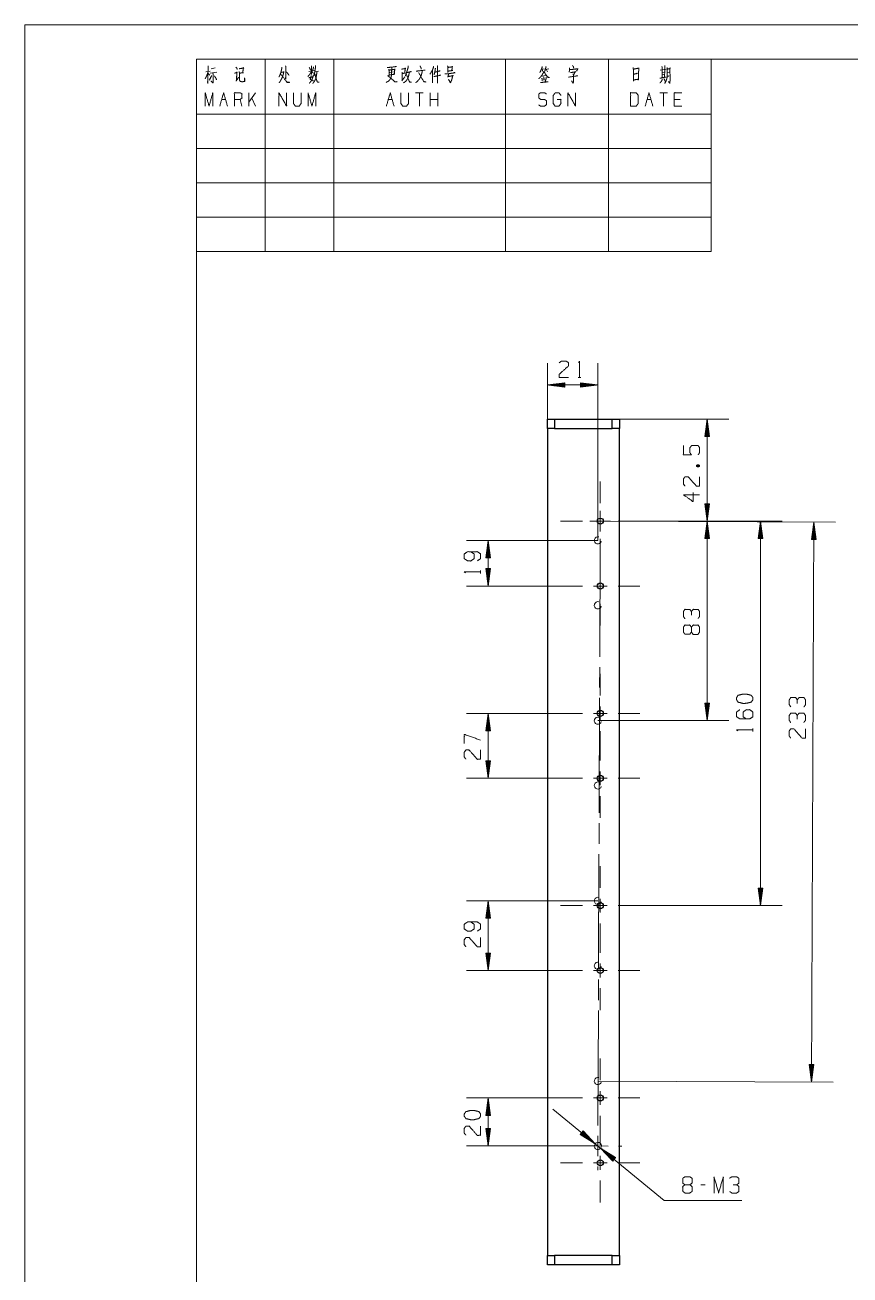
# Model space of a CAD drawing. Header units: millimetres. Extents: x 0 to 210, y 0 to 297.
# Drawn here: x 0 to 120.2, y 115 to 297 of the extents above; entities that cross this region are included whole.
import ezdxf

# ---------------------------------------------------------------- set-up
doc = ezdxf.new("R2010")
doc.units = ezdxf.units.MM
doc.layers.add('101', color=7, linetype='Continuous', true_color=0xffffff)

msp = doc.modelspace()

# ---------------------------------------------------------------- linework, layer by layer
at = {"layer": '101', "color": 133, "linetype": 'Continuous', "lineweight": 18}
for p, q in [((0, 297), (0, 0)), ((210, 297), (0, 297)), ((205, 292), (25, 292)), ((25, 292), (25, 264)), ((25, 292), (100, 292)), ((25, 292), (100, 292)), ((25, 292), (100, 292)), ((25, 292), (25, 5)), ((35, 292), (35, 264)), ((45, 292), (45, 264)), ((70, 292), (70, 264)), ((85, 292), (85, 264)), ((100, 292), (100, 264)), ((25, 284), (100, 284)), ((25, 279), (100, 279)), ((25, 274), (100, 274)), ((25, 269), (100, 269)), ((25, 264), (100, 264))]:
    msp.add_line(p, q, dxfattribs=at)
at = {"layer": '101', "color": 72, "linetype": 'Continuous', "lineweight": 18}
for p, q in [((26.34, 290.18), (26.96, 290.3)), ((26.7, 289.95), (26.92, 289.68)), ((26.99, 289.99), (27.95, 290.14)), ((27.13, 290.61), (27.71, 290.74)), ((41.34, 290.22), (42.13, 290.38)), ((42.25, 290.16), (42.79, 290.28)), ((53.17, 290.09), (53.7, 290.18)), ((75.25, 290.57), (75.67, 290.63)), ((75.35, 290.55), (75.45, 290.24)), ((75.83, 289.64), (75.37, 289.56)), ((75.82, 290.51), (76.35, 290.61)), ((75.98, 290.49), (76.11, 290.16)), ((92.56, 290.43), (93.43, 290.55)), ((92.84, 290.07), (93.11, 290.14)), ((92.86, 289.72), (93.09, 289.78)), ((93.6, 290.05), (93.85, 290.12)), ((54.91, 288.87), (55.37, 289.43)), ((28.66, 286.17), (29.22, 286.17)), ((31.62, 285.18), (31.34, 286.17)), ((32.63, 285.18), (32.63, 287.14)), ((33.59, 287.14), (32.63, 285.78)), ((33.59, 285.18), (33.04, 286.36)), ((52.94, 286.17), (53.49, 286.17)), ((58.02, 287.14), (56.9, 287.14)), ((57.46, 287.14), (57.46, 285.18)), ((59.02, 285.18), (59.02, 287.14)), ((60.14, 286.17), (59.02, 286.17)), ((60.14, 285.18), (60.14, 287.14)), ((90.65, 286.17), (91.2, 286.17)), ((93.6, 287.14), (92.49, 287.14)), ((93.05, 287.14), (93.05, 285.18)), ((95.45, 286.17), (94.61, 286.17)), ((80.59, 245.67), (81.01, 245.67)), ((97.85, 232.72), (98.28, 232.88)), ((66.39, 217.14), (66.39, 217.57)), ((106.06, 194.13), (106.06, 194.55)), ((99.13, 128.1), (98.46, 128.1))]:
    msp.add_line(p, q, dxfattribs=at)
at = {"layer": '101', "color": 22, "linetype": 'Continuous', "lineweight": 18}
for p, q in [((76.12, 238.22), (76.12, 247.76)), ((83.47, 221.95), (83.47, 247.76)), ((78.66, 244.91), (76.12, 244.58)), ((83.47, 244.58), (76.12, 244.58)), ((76.12, 244.58), (78.66, 244.25)), ((78.66, 244.61), (76.31, 244.61)), ((78.66, 244.55), (76.31, 244.55)), ((78.66, 244.66), (76.7, 244.66)), ((78.66, 244.5), (76.7, 244.5)), ((78.66, 244.71), (77.08, 244.71)), ((78.66, 244.45), (77.08, 244.45)), ((78.66, 244.76), (77.47, 244.76)), ((78.66, 244.4), (77.47, 244.4)), ((78.66, 244.81), (77.86, 244.81)), ((78.66, 244.35), (77.86, 244.35)), ((78.66, 244.86), (78.24, 244.86)), ((78.66, 244.3), (78.24, 244.3)), ((78.66, 244.91), (78.63, 244.91)), ((78.66, 244.91), (78.63, 244.91)), ((78.66, 244.25), (78.63, 244.25)), ((78.66, 244.25), (78.63, 244.25)), ((78.66, 244.25), (78.66, 244.91)), ((80.93, 244.91), (80.96, 244.91)), ((80.93, 244.91), (80.93, 244.25)), ((83.47, 244.58), (80.93, 244.91)), ((80.93, 244.91), (80.96, 244.91)), ((80.93, 244.86), (81.35, 244.86)), ((80.93, 244.81), (81.73, 244.81)), ((80.93, 244.76), (82.12, 244.76)), ((80.93, 244.71), (82.51, 244.71)), ((80.93, 244.66), (82.89, 244.66)), ((80.93, 244.61), (83.28, 244.61)), ((80.93, 244.25), (83.47, 244.58)), ((80.93, 244.55), (83.28, 244.55)), ((80.93, 244.5), (82.89, 244.5)), ((80.93, 244.45), (82.51, 244.45)), ((80.93, 244.4), (82.12, 244.4)), ((80.93, 244.35), (81.73, 244.35)), ((80.93, 244.3), (81.35, 244.3)), ((80.93, 244.25), (80.96, 244.25)), ((80.93, 244.25), (80.96, 244.25)), ((85.57, 239.62), (102.57, 239.62)), ((99.39, 239.62), (99.06, 237.08)), ((99.27, 237.08), (99.27, 238.66)), ((99.32, 237.08), (99.32, 239.04)), ((99.37, 237.08), (99.37, 239.43)), ((99.39, 239.62), (99.39, 224.75)), ((99.73, 237.08), (99.39, 239.62)), ((99.42, 237.08), (99.42, 239.43)), ((99.47, 237.08), (99.47, 239.04)), ((99.52, 237.08), (99.52, 238.66)), ((99.06, 237.08), (99.06, 237.11)), ((99.06, 237.08), (99.06, 237.11)), ((99.06, 237.08), (99.73, 237.08)), ((99.11, 237.08), (99.11, 237.5)), ((99.16, 237.08), (99.16, 237.89)), ((99.22, 237.08), (99.22, 238.27)), ((99.57, 237.08), (99.57, 238.27)), ((99.62, 237.08), (99.62, 237.89)), ((99.67, 237.08), (99.67, 237.5)), ((99.72, 237.08), (99.72, 237.11)), ((99.72, 237.08), (99.72, 237.11)), ((99.06, 227.29), (99.39, 224.75)), ((99.73, 227.29), (99.06, 227.29)), ((99.06, 227.29), (99.06, 227.26)), ((99.06, 227.29), (99.06, 227.26)), ((99.11, 227.29), (99.11, 226.87)), ((99.16, 227.29), (99.16, 226.48)), ((99.22, 227.29), (99.22, 226.1)), ((99.27, 227.29), (99.27, 225.71)), ((99.32, 227.29), (99.32, 225.33)), ((99.37, 227.29), (99.37, 224.94)), ((99.39, 224.75), (99.73, 227.29)), ((99.42, 227.29), (99.42, 224.94)), ((99.47, 227.29), (99.47, 225.33)), ((99.52, 227.29), (99.52, 225.71)), ((99.57, 227.29), (99.57, 226.1)), ((99.62, 227.29), (99.62, 226.48)), ((99.67, 227.29), (99.67, 226.87)), ((99.72, 227.29), (99.72, 227.26)), ((99.72, 227.29), (99.72, 227.26)), ((83.82, 224.75), (118.11, 224.6)), ((89.59, 224.75), (102.57, 224.75)), ((89.59, 224.75), (110.33, 224.75)), ((89.59, 224.75), (102.57, 224.75)), ((99.39, 224.75), (99.06, 222.21)), ((99.32, 222.21), (99.32, 224.17)), ((99.37, 222.21), (99.37, 224.55)), ((99.73, 222.21), (99.39, 224.75)), ((99.39, 224.75), (99.39, 195.7)), ((99.42, 222.21), (99.42, 224.55)), ((99.47, 222.21), (99.47, 224.17)), ((107.16, 224.75), (106.82, 222.21)), ((107.08, 222.21), (107.08, 224.17)), ((107.13, 222.21), (107.13, 224.55)), ((107.16, 224.75), (107.16, 168.75)), ((107.49, 222.21), (107.16, 224.75)), ((107.18, 222.21), (107.18, 224.55)), ((107.23, 222.21), (107.23, 224.17)), ((114.94, 224.61), (114.59, 222.08)), ((114.94, 224.61), (114.59, 143.06)), ((114.85, 222.07), (114.86, 224.04)), ((114.9, 222.07), (114.91, 224.42)), ((115.26, 222.07), (114.94, 224.61)), ((114.95, 222.07), (114.96, 224.42)), ((115, 222.07), (115.01, 224.03)), ((99.06, 222.21), (99.06, 222.24)), ((99.06, 222.21), (99.06, 222.24)), ((99.06, 222.21), (99.73, 222.21)), ((99.11, 222.21), (99.11, 222.63)), ((99.16, 222.21), (99.16, 223.01)), ((99.22, 222.21), (99.22, 223.4)), ((99.27, 222.21), (99.27, 223.78)), ((99.52, 222.21), (99.52, 223.78)), ((99.57, 222.21), (99.57, 223.4)), ((99.62, 222.21), (99.62, 223.01)), ((99.67, 222.21), (99.67, 222.63)), ((99.72, 222.21), (99.72, 222.24)), ((99.72, 222.21), (99.72, 222.24)), ((106.82, 222.21), (107.49, 222.21)), ((106.83, 222.21), (106.83, 222.24)), ((106.83, 222.21), (106.83, 222.24)), ((106.88, 222.21), (106.88, 222.63)), ((106.93, 222.21), (106.93, 223.01)), ((106.98, 222.21), (106.98, 223.4)), ((107.03, 222.21), (107.03, 223.78)), ((107.28, 222.21), (107.28, 223.78)), ((107.33, 222.21), (107.33, 223.4)), ((107.38, 222.21), (107.38, 223.01)), ((107.43, 222.21), (107.43, 222.63)), ((107.49, 222.21), (107.49, 222.24)), ((107.49, 222.21), (107.49, 222.24)), ((114.6, 222.08), (114.6, 222.11)), ((114.6, 222.08), (114.6, 222.11)), ((114.65, 222.08), (114.65, 222.49)), ((114.7, 222.07), (114.7, 222.88)), ((114.75, 222.07), (114.75, 223.26)), ((114.8, 222.07), (114.81, 223.65)), ((115.05, 222.07), (115.06, 223.65)), ((115.1, 222.07), (115.11, 223.26)), ((115.15, 222.07), (115.16, 222.88)), ((115.21, 222.07), (115.21, 222.49)), ((115.26, 222.07), (115.26, 222.1)), ((115.26, 222.07), (115.26, 222.1)), ((83.47, 221.95), (64.31, 221.95)), ((67.48, 221.95), (67.15, 219.41)), ((67.3, 219.41), (67.3, 220.6)), ((67.35, 219.41), (67.35, 220.98)), ((67.4, 219.41), (67.4, 221.37)), ((67.45, 219.41), (67.45, 221.75)), ((67.48, 221.95), (67.48, 215.3)), ((67.81, 219.41), (67.48, 221.95)), ((67.51, 219.41), (67.51, 221.75)), ((67.56, 219.41), (67.56, 221.37)), ((67.61, 219.41), (67.61, 220.98)), ((67.66, 219.41), (67.66, 220.6)), ((114.59, 222.08), (115.26, 222.07)), ((67.15, 219.41), (67.15, 219.44)), ((67.15, 219.41), (67.15, 219.44)), ((67.15, 219.41), (67.81, 219.41)), ((67.2, 219.41), (67.2, 219.83)), ((67.25, 219.41), (67.25, 220.21)), ((67.71, 219.41), (67.71, 220.21)), ((67.76, 219.41), (67.76, 219.83)), ((67.81, 219.41), (67.81, 219.44)), ((67.81, 219.41), (67.81, 219.44)), ((67.15, 217.84), (67.15, 217.81)), ((67.15, 217.84), (67.48, 215.3)), ((67.15, 217.84), (67.15, 217.81)), ((67.81, 217.84), (67.15, 217.84)), ((67.2, 217.84), (67.2, 217.42)), ((67.25, 217.84), (67.25, 217.03)), ((67.3, 217.84), (67.3, 216.65)), ((67.35, 217.84), (67.35, 216.26)), ((67.4, 217.84), (67.4, 215.88)), ((67.45, 217.84), (67.45, 215.49)), ((67.48, 215.3), (67.81, 217.84)), ((67.51, 217.84), (67.51, 215.49)), ((67.56, 217.84), (67.56, 215.88)), ((67.61, 217.84), (67.61, 216.26)), ((67.66, 217.84), (67.66, 216.65)), ((67.71, 217.84), (67.71, 217.03)), ((67.76, 217.84), (67.76, 217.42)), ((67.81, 217.84), (67.81, 217.81)), ((67.81, 217.84), (67.81, 217.81)), ((78.05, 215.3), (64.31, 215.3)), ((78.05, 196.75), (64.31, 196.75)), ((67.48, 196.75), (67.15, 194.21)), ((67.48, 196.75), (67.48, 187.3)), ((67.81, 194.21), (67.48, 196.75)), ((99.06, 198.24), (99.06, 198.21)), ((99.06, 198.24), (99.06, 198.21)), ((99.73, 198.24), (99.06, 198.24)), ((99.06, 198.24), (99.39, 195.7)), ((99.11, 198.24), (99.11, 197.82)), ((99.16, 198.24), (99.16, 197.43)), ((99.22, 198.24), (99.22, 197.05)), ((99.27, 198.24), (99.27, 196.66)), ((99.32, 198.24), (99.32, 196.28)), ((99.37, 198.24), (99.37, 195.89)), ((99.39, 195.7), (99.73, 198.24)), ((99.42, 198.24), (99.42, 195.89)), ((99.47, 198.24), (99.47, 196.28)), ((99.52, 198.24), (99.52, 196.66)), ((99.57, 198.24), (99.57, 197.05)), ((99.62, 198.24), (99.62, 197.43)), ((99.67, 198.24), (99.67, 197.82)), ((99.72, 198.24), (99.72, 198.21)), ((99.72, 198.24), (99.72, 198.21)), ((67.25, 194.21), (67.25, 195.01)), ((67.3, 194.21), (67.3, 195.4)), ((67.35, 194.21), (67.35, 195.78)), ((67.4, 194.21), (67.4, 196.17)), ((67.45, 194.21), (67.45, 196.55)), ((67.51, 194.21), (67.51, 196.55)), ((67.56, 194.21), (67.56, 196.17)), ((67.61, 194.21), (67.61, 195.78)), ((67.66, 194.21), (67.66, 195.4)), ((67.71, 194.21), (67.71, 195.01)), ((83.47, 195.7), (102.57, 195.7)), ((67.15, 194.21), (67.15, 194.24)), ((67.15, 194.21), (67.15, 194.24)), ((67.15, 194.21), (67.81, 194.21)), ((67.2, 194.21), (67.2, 194.63)), ((67.76, 194.21), (67.76, 194.63)), ((67.81, 194.21), (67.81, 194.24)), ((67.81, 194.21), (67.81, 194.24)), ((67.15, 189.84), (67.48, 187.3)), ((67.81, 189.84), (67.15, 189.84)), ((67.15, 189.84), (67.15, 189.81)), ((67.15, 189.84), (67.15, 189.81)), ((67.2, 189.84), (67.2, 189.42)), ((67.25, 189.84), (67.25, 189.03)), ((67.3, 189.84), (67.3, 188.65)), ((67.35, 189.84), (67.35, 188.26)), ((67.4, 189.84), (67.4, 187.88)), ((67.45, 189.84), (67.45, 187.49)), ((67.48, 187.3), (67.81, 189.84)), ((67.51, 189.84), (67.51, 187.49)), ((67.56, 189.84), (67.56, 187.88)), ((67.61, 189.84), (67.61, 188.26)), ((67.66, 189.84), (67.66, 188.65)), ((67.71, 189.84), (67.71, 189.03)), ((67.76, 189.84), (67.76, 189.42)), ((67.81, 189.84), (67.81, 189.81)), ((67.81, 189.84), (67.81, 189.81)), ((78.05, 187.3), (64.31, 187.3)), ((106.82, 171.29), (107.16, 168.75)), ((107.49, 171.29), (106.82, 171.29)), ((106.83, 171.29), (106.83, 171.26)), ((106.83, 171.29), (106.83, 171.26)), ((106.88, 171.29), (106.88, 170.87)), ((106.93, 171.29), (106.93, 170.48)), ((106.98, 171.29), (106.98, 170.1)), ((107.03, 171.29), (107.03, 169.71)), ((107.08, 171.29), (107.08, 169.33)), ((107.13, 171.29), (107.13, 168.94)), ((107.16, 168.75), (107.49, 171.29)), ((107.18, 171.29), (107.18, 168.94)), ((107.23, 171.29), (107.23, 169.33)), ((107.28, 171.29), (107.28, 169.71)), ((107.33, 171.29), (107.33, 170.1)), ((107.38, 171.29), (107.38, 170.48)), ((107.43, 171.29), (107.43, 170.87)), ((107.49, 171.29), (107.49, 171.26)), ((107.49, 171.29), (107.49, 171.26)), ((83.47, 169.45), (64.31, 169.45)), ((67.48, 169.45), (67.15, 166.91)), ((67.81, 166.91), (67.48, 169.45)), ((67.48, 169.45), (67.48, 159.3)), ((67.25, 166.91), (67.25, 167.71)), ((67.3, 166.91), (67.3, 168.1)), ((67.35, 166.91), (67.35, 168.48)), ((67.4, 166.91), (67.4, 168.87)), ((67.45, 166.91), (67.45, 169.25)), ((67.51, 166.91), (67.51, 169.25)), ((67.56, 166.91), (67.56, 168.87)), ((67.61, 166.91), (67.61, 168.48)), ((67.66, 166.91), (67.66, 168.1)), ((67.71, 166.91), (67.71, 167.71)), ((89.59, 168.75), (110.33, 168.75)), ((67.15, 166.91), (67.15, 166.94)), ((67.15, 166.91), (67.15, 166.94)), ((67.15, 166.91), (67.81, 166.91)), ((67.2, 166.91), (67.2, 167.33)), ((67.76, 166.91), (67.76, 167.33)), ((67.81, 166.91), (67.81, 166.94)), ((67.81, 166.91), (67.81, 166.94)), ((67.81, 161.84), (67.15, 161.84)), ((67.15, 161.84), (67.48, 159.3)), ((67.15, 161.84), (67.15, 161.81)), ((67.15, 161.84), (67.15, 161.81)), ((67.2, 161.84), (67.2, 161.42)), ((67.25, 161.84), (67.25, 161.03)), ((67.3, 161.84), (67.3, 160.65)), ((67.35, 161.84), (67.35, 160.26)), ((67.4, 161.84), (67.4, 159.88)), ((67.45, 161.84), (67.45, 159.49)), ((67.48, 159.3), (67.81, 161.84)), ((67.51, 161.84), (67.51, 159.49)), ((67.56, 161.84), (67.56, 159.88)), ((67.61, 161.84), (67.61, 160.26)), ((67.66, 161.84), (67.66, 160.65)), ((67.71, 161.84), (67.71, 161.03)), ((67.76, 161.84), (67.76, 161.42)), ((67.81, 161.84), (67.81, 161.81)), ((67.81, 161.84), (67.81, 161.81)), ((78.05, 159.3), (64.31, 159.3)), ((114.93, 145.6), (114.26, 145.61)), ((114.26, 145.61), (114.59, 143.06)), ((114.27, 145.61), (114.27, 145.57)), ((114.27, 145.61), (114.27, 145.57)), ((114.32, 145.6), (114.32, 145.19)), ((114.37, 145.6), (114.37, 144.8)), ((114.42, 145.6), (114.42, 144.42)), ((114.47, 145.6), (114.46, 144.03)), ((114.52, 145.6), (114.51, 143.64)), ((114.57, 145.6), (114.56, 143.26)), ((114.59, 143.06), (114.93, 145.6)), ((114.62, 145.6), (114.61, 143.26)), ((114.67, 145.6), (114.67, 143.64)), ((114.72, 145.6), (114.72, 144.03)), ((114.78, 145.6), (114.77, 144.41)), ((114.83, 145.6), (114.82, 144.8)), ((114.88, 145.6), (114.88, 145.18)), ((114.93, 145.6), (114.93, 145.57)), ((114.93, 145.6), (114.93, 145.57)), ((83.47, 143.2), (117.76, 143.05)), ((78.05, 140.75), (64.31, 140.75)), ((67.48, 140.75), (67.15, 138.21)), ((67.45, 138.21), (67.45, 140.55)), ((67.81, 138.21), (67.48, 140.75)), ((67.48, 140.75), (67.48, 133.75)), ((67.51, 138.21), (67.51, 140.55)), ((67.2, 138.21), (67.2, 138.63)), ((67.25, 138.21), (67.25, 139.01)), ((67.3, 138.21), (67.3, 139.4)), ((67.35, 138.21), (67.35, 139.78)), ((67.4, 138.21), (67.4, 140.17)), ((67.56, 138.21), (67.56, 140.17)), ((67.61, 138.21), (67.61, 139.78)), ((67.66, 138.21), (67.66, 139.4)), ((67.71, 138.21), (67.71, 139.01)), ((67.76, 138.21), (67.76, 138.63)), ((76.93, 139.12), (93.13, 125.81)), ((67.15, 138.21), (67.15, 138.24)), ((67.15, 138.21), (67.15, 138.24)), ((67.15, 138.21), (67.81, 138.21)), ((67.81, 138.21), (67.81, 138.24)), ((67.81, 138.21), (67.81, 138.24)), ((67.15, 136.29), (67.15, 136.26)), ((67.15, 136.29), (67.15, 136.26)), ((67.81, 136.29), (67.15, 136.29)), ((67.15, 136.29), (67.48, 133.75)), ((67.2, 136.29), (67.2, 135.87)), ((67.25, 136.29), (67.25, 135.48)), ((67.3, 136.29), (67.3, 135.1)), ((67.35, 136.29), (67.35, 134.71)), ((67.4, 136.29), (67.4, 134.33)), ((67.45, 136.29), (67.45, 133.94)), ((67.48, 133.75), (67.81, 136.29)), ((67.51, 136.29), (67.51, 133.94)), ((67.56, 136.29), (67.56, 134.33)), ((67.61, 136.29), (67.61, 134.71)), ((67.66, 136.29), (67.66, 135.1)), ((67.71, 136.29), (67.71, 135.48)), ((67.76, 136.29), (67.76, 135.87)), ((67.81, 136.29), (67.81, 136.26)), ((67.81, 136.29), (67.81, 136.26)), ((81.31, 135.95), (80.89, 135.43)), ((80.89, 135.44), (80.92, 135.42)), ((80.89, 135.44), (80.92, 135.42)), ((80.89, 135.43), (83.06, 134.08)), ((80.92, 135.48), (81.25, 135.21)), ((80.96, 135.52), (81.58, 135.01)), ((80.99, 135.56), (81.91, 134.8)), ((81.02, 135.6), (82.24, 134.59)), ((81.05, 135.63), (82.57, 134.39)), ((81.09, 135.67), (82.9, 134.18)), ((81.12, 135.71), (82.93, 134.22)), ((81.15, 135.75), (82.67, 134.51)), ((81.18, 135.79), (82.4, 134.79)), ((81.21, 135.83), (82.13, 135.08)), ((81.25, 135.87), (81.87, 135.36)), ((81.28, 135.91), (81.6, 135.64)), ((81.31, 135.95), (81.34, 135.93)), ((81.31, 135.95), (81.34, 135.93)), ((83.06, 134.08), (81.31, 135.95)), ((83.47, 133.75), (64.31, 133.75)), ((86.05, 132.06), (83.88, 133.41)), ((83.88, 133.41), (85.63, 131.54)), ((85.82, 131.78), (84.01, 133.27)), ((85.85, 131.82), (84.04, 133.31)), ((85.79, 131.74), (84.27, 132.99)), ((85.89, 131.86), (84.37, 133.11)), ((85.92, 131.9), (84.7, 132.9)), ((85.76, 131.7), (84.54, 132.7)), ((85.73, 131.66), (84.81, 132.42)), ((85.95, 131.94), (85.03, 132.69)), ((85.69, 131.62), (85.07, 132.14)), ((85.66, 131.59), (85.34, 131.85)), ((85.98, 131.98), (85.36, 132.49)), ((85.63, 131.55), (85.6, 131.57)), ((85.63, 131.55), (85.6, 131.57)), ((85.63, 131.54), (86.05, 132.06)), ((86.02, 132.02), (85.69, 132.28)), ((86.05, 132.06), (86.02, 132.08)), ((86.05, 132.06), (86.02, 132.08)), ((93.13, 125.81), (104.46, 125.81))]:
    msp.add_line(p, q, dxfattribs=at)
at = {"layer": '101', "color": 191, "linetype": 'Continuous', "lineweight": 25}
for p, q in [((76.12, 239.62), (77.17, 239.62)), ((76.12, 238.22), (76.12, 239.62)), ((77.17, 239.62), (77.17, 238.22)), ((77.17, 239.62), (85.57, 239.62)), ((85.57, 239.62), (86.62, 239.62)), ((85.57, 238.22), (85.57, 239.62)), ((86.62, 239.62), (86.62, 238.22)), ((77.17, 238.22), (76.12, 238.22)), ((76.12, 238.22), (76.12, 117.82)), ((77.17, 238.22), (85.57, 238.22)), ((86.62, 238.22), (85.57, 238.22)), ((86.62, 117.82), (86.62, 238.22)), ((76.12, 116.42), (76.12, 117.82)), ((76.12, 117.82), (77.17, 117.82)), ((77.17, 117.82), (77.17, 116.42)), ((85.57, 117.82), (77.17, 117.82)), ((85.57, 116.42), (85.57, 117.82)), ((85.57, 117.82), (86.62, 117.82)), ((86.62, 117.82), (86.62, 116.42)), ((77.17, 116.42), (76.12, 116.42)), ((85.57, 116.42), (77.17, 116.42)), ((86.62, 116.42), (85.57, 116.42))]:
    msp.add_line(p, q, dxfattribs=at)
at = {"layer": '101', "color": 151, "linetype": 'Continuous', "lineweight": 18}
for p, q in [((83.82, 227.34), (83.82, 230.51)), ((83.83, 227.75), (83.83, 228.25)), ((83.81, 223.25), (83.83, 226.25)), ((83.82, 223.74), (83.82, 225.75)), ((81.23, 224.75), (78.05, 224.75)), ((80.82, 224.76), (80.32, 224.76)), ((85.32, 224.74), (82.32, 224.75)), ((82.82, 224.75), (84.82, 224.75)), ((86.41, 224.75), (89.59, 224.75)), ((86.82, 224.74), (87.32, 224.73)), ((83.82, 222.16), (83.82, 218.98)), ((83.74, 205), (83.81, 221.75)), ((83.82, 217.89), (83.82, 221.06)), ((81.23, 215.3), (78.05, 215.3)), ((82.82, 215.3), (84.82, 215.3)), ((83.82, 214.29), (83.82, 216.3)), ((86.41, 215.3), (89.59, 215.3)), ((83.82, 212.71), (83.82, 209.53)), ((83.73, 200.5), (83.74, 203.5)), ((83.82, 199.34), (83.82, 202.51)), ((83.66, 182.25), (83.72, 199)), ((81.23, 196.75), (78.05, 196.75)), ((82.82, 196.75), (84.82, 196.75)), ((83.82, 195.74), (83.82, 197.75)), ((86.41, 196.75), (89.59, 196.75)), ((83.82, 194.16), (83.82, 190.98)), ((83.82, 189.89), (83.82, 193.06)), ((83.82, 186.29), (83.82, 188.3)), ((81.23, 187.3), (78.05, 187.3)), ((82.82, 187.3), (84.82, 187.3)), ((86.41, 187.3), (89.59, 187.3)), ((83.82, 184.71), (83.82, 181.53)), ((83.64, 177.75), (83.65, 180.75)), ((83.57, 159.5), (83.63, 176.25)), ((83.82, 171.34), (83.82, 174.51)), ((83.82, 167.74), (83.82, 169.75)), ((81.23, 168.75), (78.05, 168.75)), ((82.82, 168.75), (84.82, 168.75)), ((86.41, 168.75), (89.59, 168.75)), ((83.82, 166.16), (83.82, 162.98)), ((83.82, 161.89), (83.82, 165.06)), ((83.82, 158.29), (83.82, 160.3)), ((81.23, 159.3), (78.05, 159.3)), ((82.82, 159.3), (84.82, 159.3)), ((86.41, 159.3), (89.59, 159.3)), ((83.55, 155), (83.56, 158)), ((83.82, 156.71), (83.82, 153.53)), ((83.48, 136.75), (83.55, 153.5)), ((83.82, 143.34), (83.82, 146.51)), ((81.23, 140.75), (78.05, 140.75)), ((82.82, 140.75), (84.82, 140.75)), ((83.82, 139.74), (83.82, 141.75)), ((86.41, 140.75), (89.59, 140.75)), ((83.82, 138.16), (83.82, 134.98)), ((83.82, 133.89), (83.82, 137.06)), ((83.46, 132.25), (83.48, 135.25)), ((80.47, 133.76), (79.97, 133.76)), ((84.97, 133.74), (81.97, 133.75)), ((86.47, 133.74), (86.97, 133.73)), ((81.23, 131.3), (78.05, 131.3)), ((82.82, 131.3), (84.82, 131.3)), ((83.82, 130.29), (83.82, 132.3)), ((86.41, 131.3), (89.59, 131.3)), ((83.46, 130.75), (83.46, 130.25)), ((83.82, 128.71), (83.82, 125.53))]:
    msp.add_line(p, q, dxfattribs=at)
at = {"layer": '101', "color": 191, "linetype": 'Continuous', "lineweight": 25}
for centre in [(83.82, 224.75), (83.82, 215.3), (83.82, 196.75), (83.82, 187.3), (83.82, 168.75), (83.82, 159.3), (83.82, 140.75), (83.82, 131.3)]:
    msp.add_circle(centre, 0.438, dxfattribs=at)
at = {"layer": '101', "color": 191, "linetype": 'Continuous', "lineweight": 13}
for centre in [(83.47, 221.95), (83.47, 212.5), (83.47, 195.7), (83.47, 186.25), (83.47, 169.45), (83.47, 160), (83.47, 143.2), (83.47, 133.75)]:
    msp.add_arc(centre, 0.525, 75, 345, dxfattribs=at)
at = {"layer": '101', "color": 22, "linetype": 'Continuous', "lineweight": 18}
for start, end in [(59.9783, 75), (345, 41.2)]:
    msp.add_arc((83.47, 133.75), 0.525, start, end, dxfattribs=at)
at = {"layer": '101', "color": 72, "linetype": 'Continuous', "lineweight": 18}
for points, knots in [([(26.67, 290.16), (26.6, 289.91), (26.48, 289.62), (26.35, 289.35), (26.23, 289.14)], [0, 0, 0.233514, 0.515368, 0.78555, 1, 1]), ([(26.67, 291.07), (26.66, 288.89), (26.63, 288.5), (26.61, 288.71), (26.64, 288.94)], [0, 0, 0.723303, 0.854546, 0.923601, 1, 1]), ([(27.18, 289.66), (27.17, 289.58), (26.86, 288.96)], [0, 0, 0.108202, 1, 1]), ([(27.37, 289.99), (27.42, 289.87), (27.42, 288.83), (27.4, 288.6), (27.39, 288.52), (27.11, 288.85), (27.39, 288.56)], [0, 0, 0.056947, 0.504404, 0.603051, 0.639405, 0.826366, 1, 1]), ([(27.61, 289.58), (27.87, 289.16), (27.92, 289), (27.81, 289.27)], [0, 0, 0.516563, 0.696901, 1, 1]), ([(30.53, 289.99), (30.92, 290.09), (30.86, 290.16), (30.83, 288.96), (30.77, 288.83), (31.12, 289.41)], [0, 0, 0.158008, 0.19221, 0.673433, 0.728446, 1, 1]), ([(30.7, 290.88), (30.87, 290.72), (30.92, 290.63), (30.92, 290.53), (30.9, 290.67)], [0, 0, 0.413146, 0.573572, 0.750721, 1, 1]), ([(31.19, 290.63), (31.87, 290.74), (31.82, 290.8), (31.73, 290.05), (31.82, 290.05), (31.25, 289.99)], [0, 0, 0.313958, 0.349012, 0.694882, 0.735357, 1, 1]), ([(31.22, 290.22), (31.25, 289.91), (31.25, 289.2), (31.27, 288.98), (31.3, 288.87), (31.34, 288.81), (31.41, 288.77), (31.53, 288.75), (31.66, 288.73), (32.03, 288.79), (32, 289.33), (32, 288.79)], [0, 0, 0.097093, 0.316208, 0.387239, 0.42073, 0.444406, 0.470581, 0.507596, 0.549105, 0.664641, 0.832445, 1, 1]), ([(37.43, 290.84), (37.42, 290.72), (37.34, 290.3), (37.26, 290.01), (37.18, 289.8), (37.09, 289.6), (37.01, 289.43)], [0, 0, 0.084498, 0.36853, 0.573114, 0.721457, 0.873368, 1, 1]), ([(37.28, 290.09), (37.75, 290.18), (37.71, 290.22), (37.68, 290.03), (37.62, 289.76), (37.56, 289.6), (37.48, 289.37), (37.4, 289.18), (37.28, 288.98), (37.2, 288.81), (37.02, 288.56)], [0, 0, 0.202443, 0.228131, 0.308408, 0.425631, 0.500403, 0.604281, 0.689483, 0.790714, 0.870506, 1, 1]), ([(37.28, 289.8), (38.22, 288.62), (38.56, 288.65), (38.54, 288.65), (38.24, 288.67), (38.08, 288.81)], [0, 0, 0.632183, 0.773704, 0.779845, 0.909108, 1, 1]), ([(37.97, 291.05), (38.02, 290.94), (38, 290.84), (37.99, 289.12), (37.97, 289.23), (38, 289.45)], [0, 0, 0.049543, 0.095606, 0.852767, 0.898838, 1, 1]), ([(38.1, 290.16), (38.13, 290.14), (38.4, 289.8), (38.47, 289.68)], [0, 0, 0.059448, 0.761031, 1, 1]), ([(41.75, 290.24), (41.62, 290.01), (41.48, 289.8), (41.35, 289.64), (41.22, 289.49)], [0, 0, 0.287221, 0.555142, 0.786181, 1, 1]), ([(41.34, 289.31), (41.97, 289.45), (41.98, 289.64), (41.98, 289.56), (41.91, 289.31), (41.81, 289.04), (41.7, 288.83), (41.59, 288.71), (41.48, 288.58), (41.41, 288.52)], [0, 0, 0.30447, 0.39258, 0.431622, 0.553714, 0.689469, 0.798362, 0.878841, 0.954752, 1, 1]), ([(41.43, 290.8), (41.56, 290.57), (41.59, 290.43)], [0, 0, 0.640221, 1, 1]), ([(41.72, 289.66), (41.56, 289.08), (41.66, 289.04), (41.78, 289), (41.89, 288.94), (42.04, 288.85)], [0, 0, 0.5291, 0.62629, 0.735524, 0.852093, 1, 1]), ([(41.73, 291.07), (41.76, 290.92), (41.76, 289.78), (41.73, 289.93), (41.76, 290.05)], [0, 0, 0.094654, 0.823636, 0.91829, 1, 1]), ([(41.76, 290.2), (41.94, 290.07), (42.03, 289.97)], [0, 0, 0.613122, 1, 1]), ([(42.03, 290.92), (42.03, 290.82), (41.91, 290.34)], [0, 0, 0.174301, 1, 1]), ([(42.54, 290.16), (42.49, 289.8), (42.45, 289.56), (42.41, 289.35), (42.35, 289.16), (42.23, 288.91), (42.13, 288.73), (42.01, 288.56), (41.92, 288.48)], [0, 0, 0.19438, 0.332636, 0.448614, 0.555649, 0.70616, 0.822692, 0.933847, 1, 1]), ([(42.33, 291.11), (42.33, 290.98), (42.32, 290.76), (42.27, 290.47), (42.23, 290.16), (42.17, 289.91), (42.1, 289.68), (42.08, 289.62)], [0, 0, 0.081852, 0.232243, 0.425429, 0.63211, 0.800313, 0.957953, 1, 1]), ([(42.22, 289.89), (42.25, 289.85), (42.39, 289.27), (42.49, 289), (42.6, 288.71), (42.63, 288.65), (42.85, 288.67), (42.63, 288.69), (42.55, 288.81)], [0, 0, 0.026721, 0.341749, 0.493483, 0.655465, 0.691641, 0.80784, 0.924039, 1, 1]), ([(53.44, 290.84), (53.42, 290.18), (53.41, 289.85), (53.39, 289.66), (53.38, 289.56), (53.36, 289.43), (53.32, 289.31), (53.27, 289.2), (53.14, 289.02), (53, 288.85), (52.79, 288.73), (52.69, 288.67), (52.65, 288.65)], [0, 0, 0.263783, 0.395771, 0.470171, 0.511786, 0.56157, 0.614019, 0.658777, 0.749614, 0.837596, 0.932985, 0.980677, 1, 1]), ([(52.76, 290.82), (52.82, 290.78), (52.85, 290.8), (54.11, 290.94), (54.07, 290.96), (53.92, 290.92)], [0, 0, 0.045522, 0.068286, 0.872626, 0.90344, 1, 1]), ([(52.82, 289.6), (52.89, 289.6), (53.17, 289.37), (53.41, 289.16), (53.63, 288.98), (53.9, 288.71), (54.23, 288.75), (53.92, 288.71), (53.82, 288.79)], [0, 0, 0.033467, 0.197839, 0.340788, 0.472468, 0.649452, 0.797921, 0.939753, 1, 1]), ([(53, 290.59), (53.04, 290.41), (53.04, 289.66), (53.03, 289.7), (53.89, 289.85), (53.8, 289.85), (53.89, 290.63), (53.92, 290.57), (53.87, 290.53), (53.04, 290.43)], [0, 0, 0.051663, 0.252803, 0.264656, 0.500971, 0.524672, 0.738301, 0.756829, 0.773117, 1, 1]), ([(54.88, 290.57), (55.47, 290.67), (55.41, 290.74), (55.34, 290.01), (55.41, 290.01), (54.97, 289.93), (54.94, 290.12), (54.97, 289.89), (54.96, 288.96)], [0, 0, 0.181366, 0.207406, 0.429567, 0.451891, 0.588199, 0.645735, 0.715777, 1, 1]), ([(55.98, 290.12), (55.98, 289.99), (55.92, 289.66), (55.86, 289.47), (55.81, 289.31), (55.73, 289.16), (55.65, 289.02), (55.54, 288.87), (55.31, 288.67), (55.13, 288.58)], [0, 0, 0.067236, 0.249298, 0.354996, 0.450079, 0.537949, 0.629663, 0.725721, 0.894899, 1, 1]), ([(55.85, 291.05), (55.82, 290.8), (55.73, 290.47), (55.62, 290.12), (55.53, 289.89), (55.47, 289.72), (55.41, 289.58)], [0, 0, 0.162457, 0.385014, 0.625897, 0.784413, 0.898493, 1, 1]), ([(55.54, 289.8), (55.59, 289.78), (56.04, 288.67), (56.32, 288.65), (56.06, 288.71), (55.98, 288.83)], [0, 0, 0.024909, 0.644018, 0.787117, 0.926016, 1, 1]), ([(55.62, 290.07), (56.27, 290.2), (56.2, 290.22), (56.08, 290.18)], [0, 0, 0.769962, 0.857327, 1, 1]), ([(57.88, 290.32), (57.88, 290.2), (57.81, 289.91), (57.74, 289.68), (57.65, 289.43), (57.52, 289.23), (57.5, 289.18), (57.42, 289.08), (57.31, 288.94), (57.18, 288.81), (57.06, 288.69), (56.93, 288.58)], [0, 0, 0.060656, 0.206644, 0.323463, 0.452143, 0.571976, 0.593424, 0.659716, 0.74639, 0.834816, 0.918178, 1, 1]), ([(57.02, 290.28), (58.29, 290.43), (58.21, 290.45), (58.12, 290.41)], [0, 0, 0.872478, 0.933903, 1, 1]), ([(57.34, 290.05), (57.4, 290.01), (58.1, 288.75), (58.43, 288.69), (58.12, 288.77), (58.02, 288.89)], [0, 0, 0.030854, 0.652647, 0.79375, 0.930716, 1, 1]), ([(57.56, 291.03), (57.66, 290.84), (57.71, 290.72), (57.74, 290.59)], [0, 0, 0.450481, 0.729637, 1, 1]), ([(59.55, 290.98), (59.48, 290.72), (59.38, 290.47), (59.26, 290.24), (59.14, 290.05), (59, 289.85)], [0, 0, 0.21836, 0.428744, 0.629221, 0.801494, 1, 1]), ([(59.38, 290.41), (59.39, 289.16), (59.39, 288.56), (59.38, 288.69), (59.39, 288.91)], [0, 0, 0.565717, 0.839123, 0.896086, 1, 1]), ([(59.57, 289.49), (60.61, 289.7), (60.53, 289.72), (60.4, 289.66)], [0, 0, 0.826976, 0.886334, 1, 1]), ([(59.8, 290.72), (59.76, 290.38), (59.7, 290.09), (59.64, 289.89), (59.6, 289.76)], [0, 0, 0.34211, 0.644851, 0.86512, 1, 1]), ([(59.8, 290.14), (60.47, 290.32), (60.4, 290.32), (60.28, 290.26)], [0, 0, 0.772509, 0.853435, 1, 1]), ([(60.08, 291.07), (60.12, 290.98), (60.09, 291.03), (60.11, 288.54), (60.09, 288.73), (60.11, 289.04)], [0, 0, 0.029975, 0.04619, 0.840789, 0.900562, 1, 1]), ([(61.18, 289.87), (61.37, 289.87), (61.75, 289.91), (62.68, 290.05), (62.58, 290.07), (62.43, 290.03)], [0, 0, 0.10704, 0.322386, 0.855626, 0.914427, 1, 1]), ([(61.57, 291.07), (61.63, 290.82), (61.63, 290.09), (61.63, 290.28), (62.33, 290.38), (62.21, 290.38), (62.24, 290.9), (62.26, 290.98), (62.29, 290.92), (62.19, 290.9), (61.63, 290.82)], [0, 0, 0.076614, 0.294117, 0.350048, 0.563214, 0.598361, 0.753971, 0.779215, 0.799829, 0.831205, 1, 1]), ([(61.73, 289.91), (61.63, 289.41), (61.6, 289.49), (62.38, 289.62), (62.33, 289.7), (62.33, 289.62), (62.24, 289.27), (62.19, 289.04), (62.11, 288.85), (62.05, 288.71), (62.01, 288.6), (61.98, 288.58), (61.72, 289.06), (62, 288.62)], [0, 0, 0.13637, 0.159981, 0.371157, 0.396349, 0.418604, 0.516111, 0.579311, 0.63312, 0.675133, 0.705357, 0.714996, 0.861275, 1, 1]), ([(75.64, 290.3), (75.63, 290.2), (75.39, 289.83), (75.38, 289.78), (75.26, 289.6), (75.06, 289.37), (74.85, 289.16)], [0, 0, 0.074337, 0.387309, 0.418539, 0.575027, 0.79286, 1, 1]), ([(75.37, 290.98), (75.35, 290.84), (75.23, 290.53), (75.13, 290.28), (75.01, 290.07)], [0, 0, 0.148006, 0.485257, 0.758321, 1, 1]), ([(75.61, 290.16), (76.2, 289.37), (76.43, 289.37), (76.2, 289.39), (76.08, 289.54)], [0, 0, 0.599324, 0.742451, 0.886135, 1, 1]), ([(75.91, 290.98), (75.92, 290.88), (75.75, 290.3)], [0, 0, 0.147218, 1, 1]), ([(79.2, 289.41), (80.57, 289.6), (80.49, 289.62), (80.28, 289.56)], [0, 0, 0.820202, 0.873508, 1, 1]), ([(79.34, 290.74), (79.34, 290.51), (79.33, 290.34), (79.3, 290.22), (79.27, 290.12)], [0, 0, 0.361949, 0.626223, 0.829034, 1, 1]), ([(79.34, 290.49), (80.57, 290.63), (80.56, 290.67), (80.37, 290.26)], [0, 0, 0.712481, 0.737756, 1, 1]), ([(79.49, 290.07), (80.25, 290.18), (80.21, 290.24), (79.92, 289.72)], [0, 0, 0.533866, 0.586729, 1, 1]), ([(79.87, 289.87), (79.9, 289.76), (79.93, 289.64), (79.94, 289.43), (79.94, 289), (79.93, 288.85), (79.9, 288.65), (79.86, 288.52), (79.64, 288.87), (79.87, 288.56)], [0, 0, 0.049623, 0.1085, 0.204239, 0.404798, 0.471991, 0.568442, 0.629223, 0.820578, 1, 1]), ([(79.78, 291.09), (79.89, 290.96), (79.93, 290.86), (79.96, 290.69)], [0, 0, 0.364604, 0.619196, 1, 1]), ([(88.61, 290.8), (88.64, 290.59), (88.66, 290.14), (88.67, 289.66), (88.67, 289.6), (88.67, 288.83), (88.67, 288.98), (89.24, 289.1), (89.36, 288.96), (89.39, 289.14), (89.39, 289.39), (89.4, 289.87), (89.42, 290.36), (89.42, 290.78), (89.43, 290.72), (88.66, 290.57)], [0, 0, 0.037589, 0.119519, 0.205166, 0.216331, 0.354043, 0.380097, 0.485125, 0.518622, 0.552532, 0.597196, 0.682843, 0.77221, 0.846648, 0.858119, 1, 1]), ([(88.67, 289.83), (89.24, 289.95), (89.18, 289.97), (89.05, 289.89)], [0, 0, 0.728512, 0.805958, 1, 1]), ([(92.8, 290.98), (92.83, 290.86), (92.83, 289.31)], [0, 0, 0.075954, 1, 1]), ([(93.21, 291.11), (93.24, 290.98), (93.19, 289.37)], [0, 0, 0.073211, 1, 1]), ([(93.55, 290.82), (93.59, 290.59), (93.59, 290.14), (93.57, 289.64), (93.55, 289.33), (93.47, 289), (93.38, 288.79), (93.22, 288.48)], [0, 0, 0.096217, 0.285187, 0.491418, 0.620825, 0.76157, 0.854869, 1, 1]), ([(93.57, 289.52), (93.6, 289.52), (93.84, 289.58)], [0, 0, 0.107799, 1, 1]), ([(93.59, 290.57), (94.03, 290.67), (93.98, 290.74), (93.98, 290.05), (94, 289.12), (93.98, 288.77), (93.97, 288.56), (93.95, 288.5), (93.74, 288.77), (93.94, 288.58)], [0, 0, 0.13308, 0.155522, 0.357051, 0.631901, 0.735808, 0.797028, 0.815849, 0.918301, 1, 1]), ([(75.12, 288.62), (76.23, 288.73), (76.16, 288.73), (75.99, 288.71)], [0, 0, 0.825897, 0.879998, 1, 1]), ([(75.31, 289.27), (75.38, 289), (75.38, 288.87), (75.37, 289.04)], [0, 0, 0.489807, 0.707975, 1, 1]), ([(75.58, 289.43), (75.64, 289.12), (75.61, 288.96), (75.61, 289.18)], [0, 0, 0.443891, 0.680119, 1, 1]), ([(75.95, 289.41), (75.95, 289.27), (75.77, 288.69)], [0, 0, 0.19307, 1, 1]), ([(92.52, 289.25), (93.43, 289.41), (93.38, 289.43), (93.33, 289.37)], [0, 0, 0.873246, 0.919206, 1, 1]), ([(92.86, 289.12), (92.84, 289.02), (92.73, 288.81), (92.62, 288.67), (92.52, 288.56)], [0, 0, 0.157085, 0.51447, 0.781154, 1, 1]), ([(93.09, 289.18), (93.25, 288.94), (93.25, 288.83), (93.19, 289.02)], [0, 0, 0.497679, 0.671694, 1, 1]), ([(26.26, 285.18), (26.26, 287.14), (26.82, 285.18), (27.37, 287.14), (27.37, 285.18)], [0, 0, 0.245192, 0.5, 0.754808, 1, 1]), ([(30.51, 285.18), (30.51, 287.14), (31.34, 287.14), (31.62, 286.96), (31.62, 286.36), (31.34, 286.17), (30.51, 286.17)], [0, 0, 0.400952, 0.571035, 0.639278, 0.761676, 0.829917, 1, 1]), ([(37.01, 285.18), (37.01, 287.14), (38.12, 285.18), (38.12, 287.14)], [0, 0, 0.317574, 0.682426, 1, 1]), ([(39.13, 287.14), (39.13, 285.57), (39.39, 285.18), (39.95, 285.18), (40.24, 285.57), (40.24, 287.14)], [0, 0, 0.337152, 0.438599, 0.557781, 0.662848, 1, 1]), ([(41.25, 285.18), (41.25, 287.14), (41.81, 285.18), (42.36, 287.14), (42.36, 285.18)], [0, 0, 0.245192, 0.5, 0.754808, 1, 1]), ([(54.78, 287.14), (54.78, 285.57), (55.05, 285.18), (55.6, 285.18), (55.89, 285.57), (55.89, 287.14)], [0, 0, 0.337152, 0.438599, 0.557781, 0.662848, 1, 1]), ([(74.85, 285.36), (75.13, 285.18), (75.7, 285.18), (75.98, 285.39), (75.98, 285.97), (75.7, 286.17), (75.15, 286.17), (74.85, 286.36), (74.85, 286.96), (75.15, 287.14), (75.7, 287.14), (75.98, 286.96)], [0, 0, 0.068035, 0.184054, 0.254521, 0.372333, 0.442799, 0.555843, 0.626367, 0.748393, 0.81892, 0.931964, 1, 1]), ([(77.55, 286.17), (78.1, 286.17), (78.1, 285.57), (77.82, 285.18), (77.25, 285.18), (76.97, 285.57), (76.97, 286.75), (77.27, 287.14), (77.81, 287.14), (78.09, 286.75)], [0, 0, 0.103295, 0.214797, 0.304261, 0.410274, 0.499739, 0.718892, 0.809956, 0.910533, 1, 1]), ([(79.11, 285.18), (79.11, 287.14), (80.22, 285.18), (80.22, 287.14)], [0, 0, 0.317574, 0.682426, 1, 1]), ([(88.25, 285.18), (89.07, 285.18), (89.36, 285.57), (89.36, 286.75), (89.07, 287.14), (88.25, 287.14), (88.25, 285.18)], [0, 0, 0.142133, 0.227159, 0.431787, 0.516817, 0.65895, 1, 1]), ([(90.37, 285.18), (90.93, 287.14), (91.48, 285.18)], [0, 0, 0.5, 1, 1]), ([(95.73, 285.18), (94.61, 285.18), (94.61, 287.14), (95.73, 287.14)], [0, 0, 0.265389, 0.734611, 1, 1]), ([(77.85, 247.82), (78.17, 248.05), (78.86, 248.05), (79.2, 247.82), (79.2, 247.35), (77.84, 246.15), (77.85, 245.67), (79.2, 245.67)], [0, 0, 0.069694, 0.19298, 0.265278, 0.350229, 0.674743, 0.759752, 1, 1]), ([(80.66, 247.85), (80.8, 248.05), (80.8, 245.67)], [0, 0, 0.093491, 1, 1]), ([(98.08, 234.4), (98.3, 234.73), (98.3, 235.42), (98.08, 235.76), (97.13, 235.76), (96.88, 235.42), (96.88, 234.73), (97.1, 234.4), (95.93, 234.4), (95.93, 235.76)], [0, 0, 0.062227, 0.168342, 0.230571, 0.376816, 0.441267, 0.547382, 0.609609, 0.79049, 1, 1]), ([(96.15, 229.86), (95.93, 230.18), (95.93, 230.87), (96.15, 231.21), (96.63, 231.21), (97.83, 229.85), (98.3, 229.86), (98.3, 231.21)], [0, 0, 0.069693, 0.192977, 0.265274, 0.350227, 0.67474, 0.759751, 1, 1]), ([(98.28, 232.72), (98.28, 232.88), (98.05, 232.97), (97.85, 232.88), (97.85, 232.72), (98.05, 232.64), (98.28, 232.72), (97.85, 232.88)], [0, 0, 0.09398, 0.236785, 0.365957, 0.459936, 0.589108, 0.731913, 1, 1]), ([(97.35, 228.93), (97.35, 227.59), (95.93, 228.59), (98.3, 228.59)], [0, 0, 0.245869, 0.565295, 1, 1]), ([(65.91, 218.96), (66.39, 219.28), (66.39, 219.97), (65.91, 220.3), (64.49, 220.3), (64.01, 219.97), (64.01, 219.28), (64.49, 218.96), (64.96, 218.94), (65.44, 219.28), (65.44, 219.97), (64.96, 220.3)], [0, 0, 0.076857, 0.169525, 0.247728, 0.439296, 0.517499, 0.610167, 0.687025, 0.750925, 0.829129, 0.921797, 1, 1]), ([(64.21, 217.21), (64.01, 217.35), (66.39, 217.35)], [0, 0, 0.093492, 1, 1]), ([(97.1, 211.57), (96.88, 211.9), (96.15, 211.9), (95.93, 211.57), (95.93, 210.88), (96.15, 210.54)], [0, 0, 0.153876, 0.429852, 0.583729, 0.846124, 1, 1]), ([(98.08, 210.56), (98.3, 210.88), (98.3, 211.57), (98.08, 211.9), (97.35, 211.9), (97.1, 211.57), (97.1, 211.05)], [0, 0, 0.124123, 0.343688, 0.472448, 0.703378, 0.836735, 1, 1]), ([(97.1, 208.6), (96.88, 208.28), (96.15, 208.28), (95.93, 208.6), (95.93, 209.29), (96.15, 209.62), (96.88, 209.62), (97.1, 209.29), (97.1, 208.6), (97.35, 208.26), (98.05, 208.26), (98.3, 208.6), (98.3, 209.29), (98.08, 209.62), (97.35, 209.62), (97.1, 209.29)], [0, 0, 0.047574, 0.136086, 0.183661, 0.267817, 0.317166, 0.405678, 0.455028, 0.539184, 0.590298, 0.675757, 0.726871, 0.811027, 0.860377, 0.948888, 1, 1]), ([(106.06, 199.05), (105.81, 199.39), (105.11, 199.56), (104.64, 199.56), (103.91, 199.39), (103.69, 199.05), (103.69, 198.72), (103.91, 198.38), (104.64, 198.2), (105.11, 198.22), (105.81, 198.38), (106.06, 198.72), (106.06, 199.05)], [0, 0, 0.067524, 0.183971, 0.260584, 0.380943, 0.44614, 0.500306, 0.565502, 0.685862, 0.762527, 0.878309, 0.945834, 1, 1]), ([(112.53, 198.72), (112.31, 199.05), (111.58, 199.06), (111.36, 198.72), (111.36, 198.03), (111.58, 197.69)], [0, 0, 0.153882, 0.429858, 0.583734, 0.846125, 1, 1]), ([(113.5, 197.7), (113.73, 198.02), (113.73, 198.71), (113.51, 199.05), (112.78, 199.05), (112.53, 198.72), (112.53, 198.2)], [0, 0, 0.124117, 0.343686, 0.472445, 0.703375, 0.836732, 1, 1]), ([(105.11, 195.94), (104.64, 196.26), (104.64, 196.95), (105.11, 197.29), (105.59, 197.29), (106.06, 196.95), (106.06, 196.26), (105.59, 195.94), (104.16, 195.94), (103.69, 196.26), (103.69, 196.95), (104.16, 197.29)], [0, 0, 0.076962, 0.169762, 0.248073, 0.312018, 0.39033, 0.48313, 0.560093, 0.751927, 0.828889, 0.921689, 1, 1]), ([(112.52, 196.44), (112.3, 196.78), (111.58, 196.78), (111.35, 196.44), (111.35, 195.75), (111.57, 195.42)], [0, 0, 0.153873, 0.429849, 0.583726, 0.846125, 1, 1]), ([(113.49, 195.43), (113.72, 195.74), (113.72, 196.43), (113.5, 196.77), (112.78, 196.77), (112.52, 196.44), (112.52, 195.93)], [0, 0, 0.124117, 0.343686, 0.472443, 0.703373, 0.836732, 1, 1]), ([(66.39, 192.85), (64.01, 193.7), (64.01, 192.36)], [0, 0, 0.652471, 1, 1]), ([(103.89, 194.2), (103.69, 194.34), (106.06, 194.34)], [0, 0, 0.09349, 1, 1]), ([(111.56, 193.16), (111.34, 193.48), (111.34, 194.17), (111.57, 194.5), (112.04, 194.5), (113.23, 193.13), (113.71, 193.15), (113.72, 194.49)], [0, 0, 0.069693, 0.192978, 0.265275, 0.350229, 0.674743, 0.759755, 1, 1]), ([(64.24, 190.08), (64.01, 190.4), (64.01, 191.09), (64.24, 191.42), (64.71, 191.42), (65.91, 190.06), (66.39, 190.08), (66.39, 191.42)], [0, 0, 0.069691, 0.192976, 0.265274, 0.350227, 0.674741, 0.759753, 1, 1]), ([(65.91, 165.04), (66.39, 165.36), (66.39, 166.05), (65.91, 166.38), (64.49, 166.38), (64.01, 166.05), (64.01, 165.36), (64.49, 165.04), (64.96, 165.02), (65.44, 165.36), (65.44, 166.05), (64.96, 166.38)], [0, 0, 0.076856, 0.169525, 0.247728, 0.439296, 0.5175, 0.610168, 0.687025, 0.750925, 0.829128, 0.921797, 1, 1]), ([(64.24, 162.76), (64.01, 163.08), (64.01, 163.77), (64.24, 164.11), (64.71, 164.11), (65.91, 162.75), (66.39, 162.76), (66.39, 164.11)], [0, 0, 0.069691, 0.192978, 0.265274, 0.350227, 0.674741, 0.759753, 1, 1]), ([(66.39, 138.41), (66.14, 138.75), (65.44, 138.93), (64.96, 138.93), (64.24, 138.75), (64.01, 138.41), (64.01, 138.08), (64.24, 137.74), (64.96, 137.57), (65.44, 137.58), (66.14, 137.74), (66.39, 138.08), (66.39, 138.41)], [0, 0, 0.067526, 0.183971, 0.260584, 0.380943, 0.446142, 0.500306, 0.565505, 0.685864, 0.762529, 0.87831, 0.945835, 1, 1]), ([(64.24, 135.31), (64.01, 135.62), (64.01, 136.31), (64.24, 136.65), (64.71, 136.65), (65.91, 135.29), (66.39, 135.31), (66.39, 136.65)], [0, 0, 0.069693, 0.192978, 0.265274, 0.350228, 0.674741, 0.759753, 1, 1]), ([(96.17, 128.1), (95.85, 128.32), (95.85, 129.05), (96.17, 129.27), (96.86, 129.27), (97.19, 129.05), (97.19, 128.32), (96.86, 128.1), (96.17, 128.1), (95.83, 127.85), (95.83, 127.15), (96.17, 126.9), (96.86, 126.9), (97.19, 127.12), (97.19, 127.85), (96.86, 128.1)], [0, 0, 0.047573, 0.136085, 0.183659, 0.267815, 0.317165, 0.405677, 0.455028, 0.539184, 0.590297, 0.675756, 0.726869, 0.811025, 0.860376, 0.948887, 1, 1]), ([(100.4, 126.9), (100.4, 129.27), (101.07, 126.9), (101.75, 129.27), (101.75, 126.9)], [0, 0, 0.245192, 0.5, 0.754808, 1, 1]), ([(103.69, 128.1), (104.02, 128.32), (104.02, 129.05), (103.69, 129.27), (103, 129.27), (102.66, 129.05)], [0, 0, 0.153877, 0.429854, 0.583731, 0.846126, 1, 1]), ([(102.68, 127.12), (103, 126.9), (103.69, 126.9), (104.02, 127.12), (104.02, 127.85), (103.69, 128.1), (103.17, 128.1)], [0, 0, 0.12412, 0.343687, 0.472447, 0.703377, 0.836734, 1, 1])]:
    msp.add_open_spline(points, degree=1, knots=knots, dxfattribs=at)
for points in [[(28.38, 285.18), (28.94, 287.14), (29.5, 285.18)], [(52.66, 285.18), (53.22, 287.14), (53.77, 285.18)]]:
    msp.add_open_spline(points, degree=1, dxfattribs=at)

doc.saveas('drawing.dxf')
